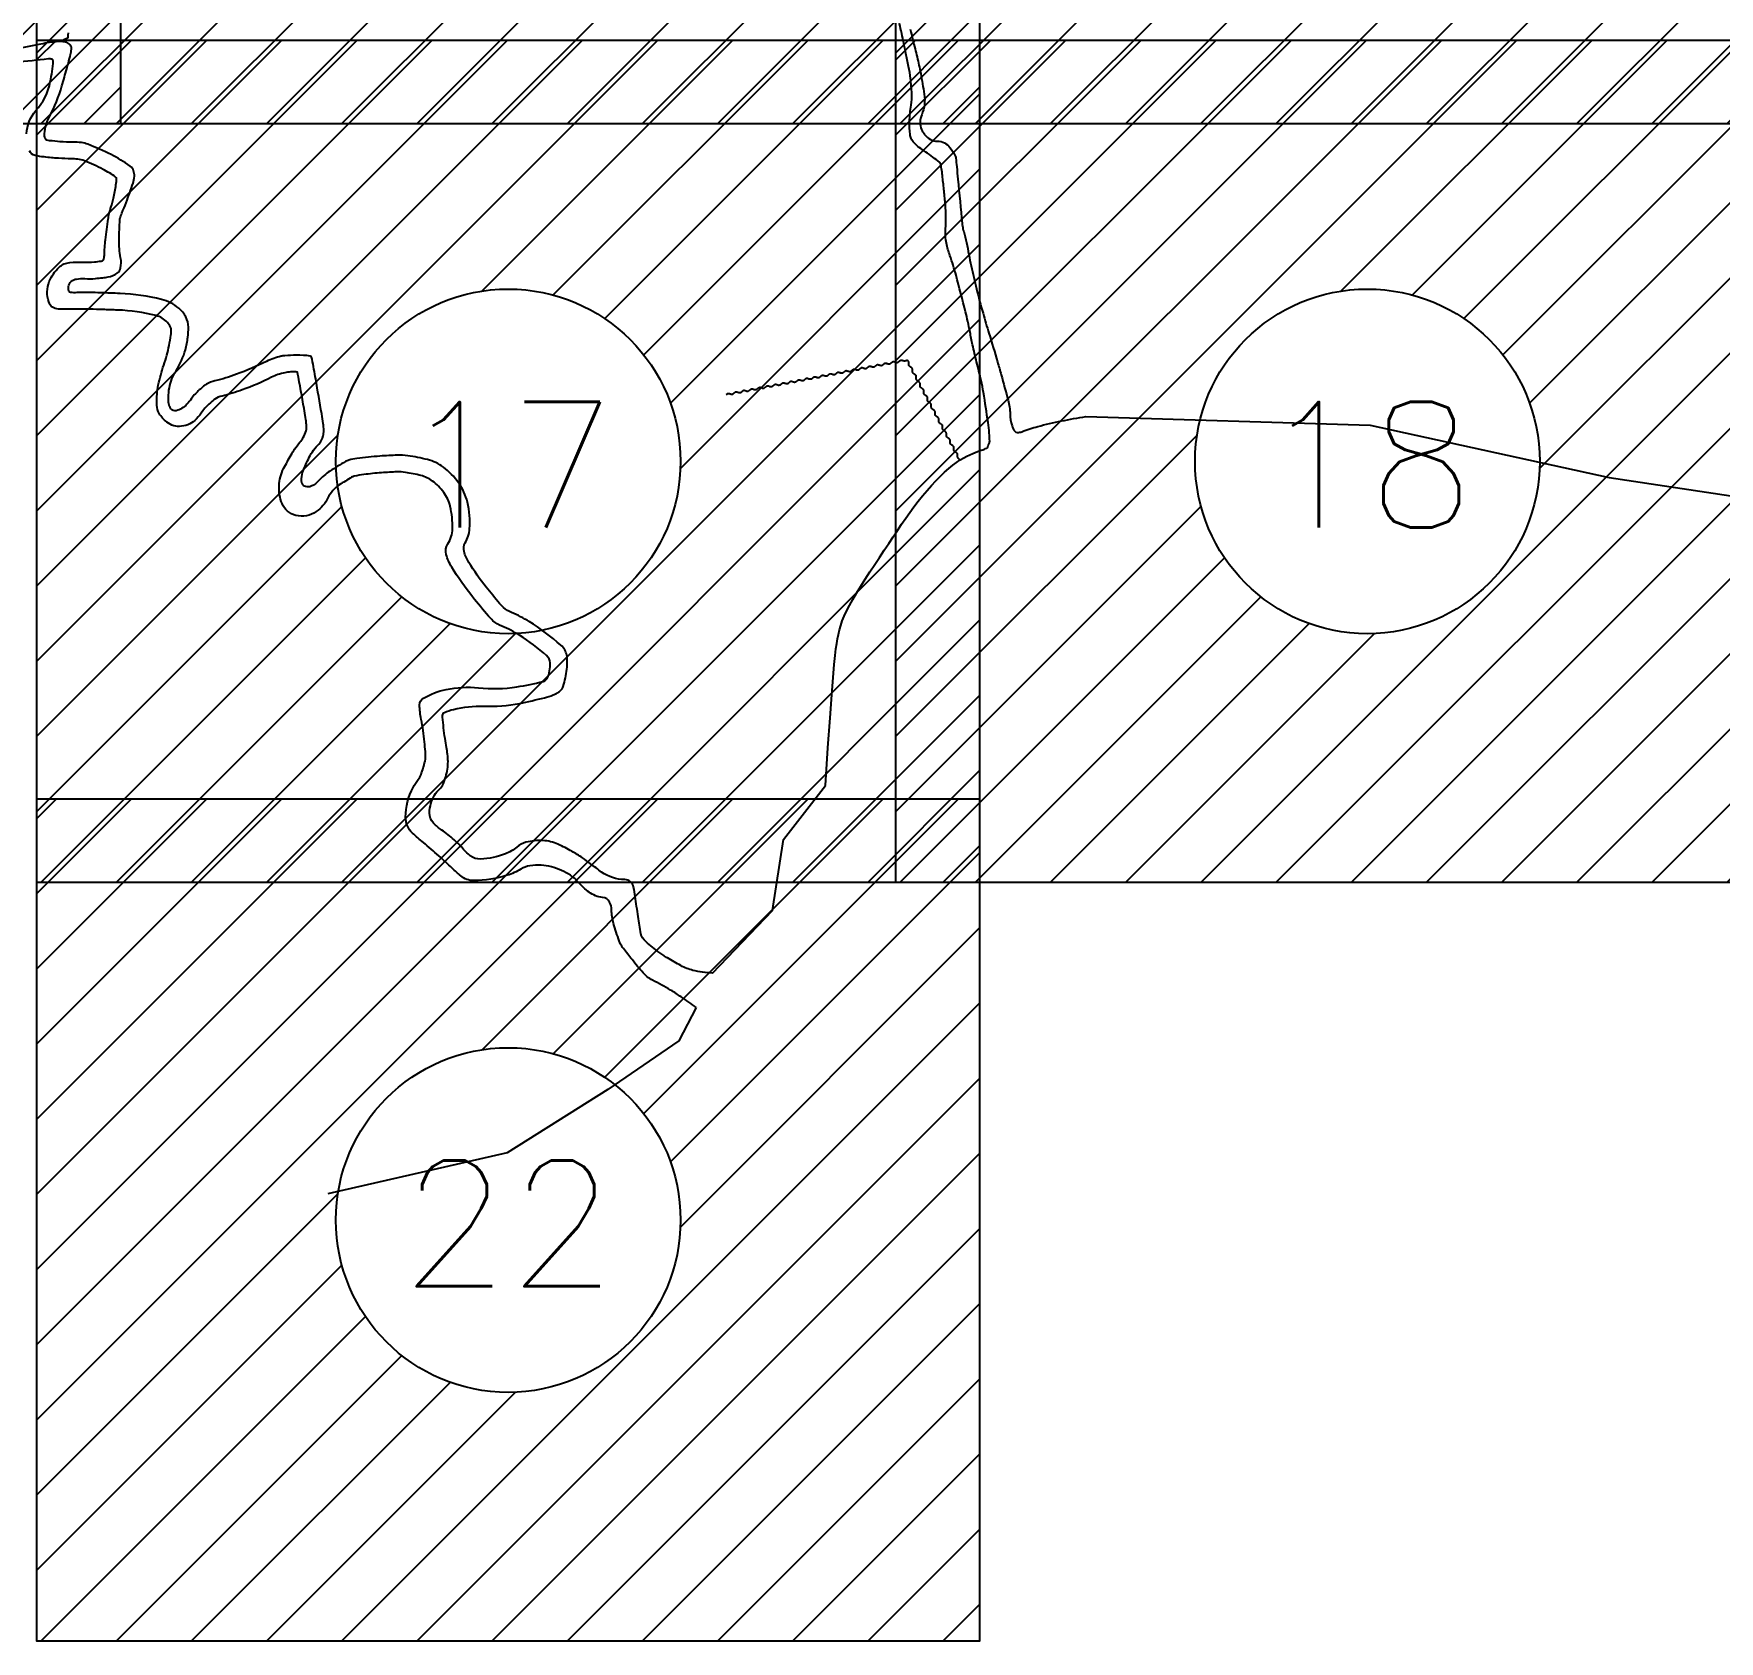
# Model space of a CAD drawing. Header units: metres. Extents: x 511708 to 512549, y 196282 to 196876.
# Drawn here: x 512415.74 to 512455.61, y 196441.9 to 196479.93 of the extents above; entities that cross this region are included whole.
import ezdxf
from ezdxf.enums import TextEntityAlignment as Align

# ---------------------------------------------------------------- set-up
doc = ezdxf.new("R2010")
doc.units = ezdxf.units.M
doc.header["$MEASUREMENT"] = 0
doc.layers.get('0').update_dxf_attribs({"linetype": 'CONTINUOUS'})
doc.layers.add('GRID', color=7, linetype='CONTINUOUS')
doc.styles.get("Standard").update_dxf_attribs({"font": 'Simplex.shx'})

msp = doc.modelspace()

# ---------------------------------------------------------------- hatches: boundary and pattern name
at = {"ltscale": 30}
h = msp.add_hatch(dxfattribs=at)
h.set_pattern_fill('LINE', color=2, scale=0.396, angle=45, style=0)
h.set_pattern_definition([(45, (510635.8625, 194362.4543), (-0.88904536, 0.88904536), [])])
edge = h.paths.add_edge_path(flags=16)
edge.add_arc((512406.643, 196487.76), 4.076, 0, 360)
h.paths.add_polyline_path([(512395.492, 196497.723), (512417.794, 196497.723), (512417.794, 196477.797), (512395.492, 196477.797)])
h = msp.add_hatch(dxfattribs=at)
h.set_pattern_fill('LINE', color=2, scale=0.396, angle=45, style=0)
h.set_pattern_definition([(45, (510656.1841, 194362.4543), (-0.88904536, 0.88904536), [])])
edge = h.paths.add_edge_path(flags=16)
edge.add_arc((512426.964, 196487.76), 4.076, 0, 360)
h.paths.add_polyline_path([(512415.814, 196497.723), (512438.115, 196497.723), (512438.115, 196477.797), (512415.814, 196477.797)])
h = msp.add_hatch(dxfattribs=at)
h.set_pattern_fill('LINE', color=2, scale=0.396, angle=45, style=0)
h.set_pattern_definition([(45, (510676.5057, 194362.4543), (-0.88904536, 0.88904536), [])])
edge = h.paths.add_edge_path(flags=16)
edge.add_arc((512447.286, 196487.76), 4.076, 0, 360)
h.paths.add_polyline_path([(512436.135, 196497.723), (512458.437, 196497.723), (512458.437, 196477.797), (512436.135, 196477.797)])
h = msp.add_hatch(dxfattribs=at)
h.set_pattern_fill('LINE', color=2, scale=0.396, angle=45, style=0)
h.set_pattern_definition([(45, (510656.1841, 194344.508), (-0.88904536, 0.88904536), [])])
edge = h.paths.add_edge_path(flags=16)
edge.add_arc((512426.964, 196469.814), 4.076, 0, 360)
h.paths.add_polyline_path([(512415.814, 196479.777), (512438.115, 196479.777), (512438.115, 196459.851), (512415.814, 196459.851)])
h = msp.add_hatch(dxfattribs=at)
h.set_pattern_fill('LINE', color=2, scale=0.396, angle=45, style=0)
h.set_pattern_definition([(45, (510676.5057, 194344.508), (-0.88904536, 0.88904536), [])])
edge = h.paths.add_edge_path(flags=16)
edge.add_arc((512447.286, 196469.814), 4.076, 0, 360)
h.paths.add_polyline_path([(512436.135, 196479.777), (512458.437, 196479.777), (512458.437, 196459.851), (512436.135, 196459.851)])
h = msp.add_hatch(dxfattribs=at)
h.set_pattern_fill('LINE', color=2, scale=0.396, angle=45, style=0)
h.set_pattern_definition([(45, (510656.1841, 194326.5618), (-0.88904536, 0.88904536), [])])
edge = h.paths.add_edge_path(flags=16)
edge.add_arc((512426.964, 196451.868), 4.076, 0, 360)
h.paths.add_polyline_path([(512415.814, 196461.831), (512438.115, 196461.831), (512438.115, 196441.905), (512415.814, 196441.905)])

# ---------------------------------------------------------------- linework, layer by layer
at = {"color": 5, "linetype": 'Continuous', "lineweight": -3}
for points in [[(512395.492, 196497.723), (512417.794, 196497.723), (512417.794, 196477.797), (512395.492, 196477.797)], [(512415.814, 196497.723), (512438.115, 196497.723), (512438.115, 196477.797), (512415.814, 196477.797)], [(512436.135, 196497.723), (512458.437, 196497.723), (512458.437, 196477.797), (512436.135, 196477.797)], [(512415.814, 196479.777), (512438.115, 196479.777), (512438.115, 196459.851), (512415.814, 196459.851)], [(512436.135, 196479.777), (512458.437, 196479.777), (512458.437, 196459.851), (512436.135, 196459.851)], [(512415.814, 196461.831), (512438.115, 196461.831), (512438.115, 196441.905), (512415.814, 196441.905)]]:
    msp.add_lwpolyline(points, close=True, dxfattribs=at)
at = {"color": 42, "ltscale": 30}
for points in [[(512438.29, 196470.13, 0.031302), (512438.345, 196470.248, 0.094914), (512438.352, 196470.29, 0.01848), (512438.343, 196470.482, 0.014158), (512438.314, 196470.731, 0.005264), (512438.205, 196471.442, 0.013105), (512438.15, 196471.726, 0.009946), (512438.044, 196472.167, -0.010894), (512437.948, 196472.57, -0.005353), (512437.888, 196472.868, 0.006212), (512437.835, 196473.125, 0.008574), (512437.782, 196473.347, 0.002179), (512437.556, 196474.217, 0.021978), (512437.411, 196474.684, -0.035799), (512437.329, 196474.973, -0.069853), (512437.308, 196475.31, 0.041233), (512437.304, 196475.88, 0.002765), (512437.273, 196476.205, 0.002731), (512437.239, 196476.533, 0.013592), (512437.195, 196476.846, 0.131185), (512437.181, 196476.876, 0.05587), (512437.163, 196476.894, 0.007323), (512437.01, 196477.009, 0.009024), (512436.839, 196477.129, -0.010051), (512436.686, 196477.238, -0.049315), (512436.558, 196477.353, -0.074633), (512436.495, 196477.447, -0.086563), (512436.468, 196477.545, -0.028658), (512436.457, 196477.847, -0.038516), (512436.495, 196478.24, 0.056529), (512436.511, 196478.509, 0.016226), (512436.48, 196478.872, 0.020446), (512436.435, 196479.157, 0.001309), (512436.372, 196479.463, 0.00163), (512436.32, 196479.709, 0.002037), (512436.271, 196479.937, 0.001014), (512436.168, 196480.395, 0.020815)], [(512436.475, 196480.035, 0.004275), (512436.587, 196479.569, -0.005216), (512436.679, 196479.187, -0.011272), (512436.72, 196478.989, -0.004606), (512436.804, 196478.501, -0.1432), (512436.744, 196478.014, 0.203308), (512436.742, 196477.66, 0.041059), (512436.767, 196477.611, 0.025146), (512436.82, 196477.536, 0.228537), (512437.117, 196477.388, -0.230045), (512437.412, 196477.24, -0.037156), (512437.53, 196477.06, -0.101873), (512437.553, 196476.985, -0.00243), (512437.573, 196476.782, 0.001673), (512437.6, 196476.486, 0.000518), (512437.702, 196475.44, 0.009036), (512437.709, 196475.381, 0.037973), (512437.737, 196475.25, -0.018934), (512437.803, 196474.991, -0.006244), (512437.86, 196474.706, 0.006635), (512437.914, 196474.438, 0.008269), (512438.04, 196473.897, 0.00764), (512438.195, 196473.317, 0.005709), (512438.334, 196472.844, -0.003957), (512438.538, 196472.164, -0.003337), (512438.623, 196471.864, -0.001663), (512438.787, 196471.261, -0.059026), (512438.835, 196470.936, 0.067541), (512438.881, 196470.653, 0.094931), (512438.948, 196470.526, 0.219885), (512439.006, 196470.497, 0.099456), (512439.112, 196470.515, -0.026861), (512439.489, 196470.638, -0.014253), (512440.048, 196470.769, -0.013925), (512440.628, 196470.871)], [(512431.792, 196457.709, -0.046356), (512431.333, 196457.774, -0.069652), (512431.045, 196457.887, -0.004889), (512430.729, 196458.068, -0.017322), (512430.642, 196458.123, -0.011985), (512430.455, 196458.259, -0.013837), (512430.299, 196458.384, -0.041661), (512430.141, 196458.542, -0.127738), (512430.109, 196458.609, -0.007837), (512430.103, 196458.642, -0.000657), (512430.038, 196459.046, -0.005375), (512429.967, 196459.525, 0.011691), (512429.931, 196459.745, 0.358366), (512429.722, 196459.92, -0.153591), (512429.173, 196460.1, -0.012058), (512428.911, 196460.297, 0.01685), (512428.721, 196460.436, 0.024532), (512428.471, 196460.591, 0.019557), (512428.141, 196460.756, 0.090883), (512427.785, 196460.844, 0.08219), (512427.383, 196460.803, 0.109285), (512427.167, 196460.69, -0.084762), (512426.897, 196460.531, -0.076611), (512426.31, 196460.406, -0.185701), (512426.067, 196460.484, -0.042962), (512425.91, 196460.634, 0.028732), (512425.683, 196460.865, 0.035061), (512425.392, 196461.092, -0.050909), (512425.197, 196461.255, -0.205051), (512425.102, 196461.501, -0.121136), (512425.22, 196461.918, -0.081052), (512425.337, 196462.062, 0.105605), (512425.422, 196462.178, 0.06798), (512425.526, 196462.535, 0.071439), (512425.528, 196462.888, 0.01047), (512425.504, 196463.046, -0.007866), (512425.469, 196463.255, -0.016664), (512425.412, 196463.762, -0.106752), (512425.422, 196463.842, -0.208163), (512425.454, 196463.875, -0.040043), (512425.671, 196463.948, -0.070894), (512426.385, 196464.022, 0.059566), (512427.235, 196464.09, 0.01224), (512427.82, 196464.223, 0.033452), (512428.029, 196464.291, 0.034178), (512428.127, 196464.339, 0.04543), (512428.195, 196464.386, 0.145171), (512428.265, 196464.492, 0.043969), (512428.349, 196464.895, 0.029552), (512428.361, 196465.107, 0.052281), (512428.349, 196465.226, 0.158822), (512428.212, 196465.463, 0.045246), (512427.46, 196466.025, 0.038753), (512427.043, 196466.238, -0.082756), (512426.856, 196466.356, -0.034326), (512426.761, 196466.453, -0.009213), (512426.441, 196466.841, -0.028765), (512426.033, 196467.422, -0.072559), (512425.92, 196467.681, -0.200991), (512425.947, 196467.885, 0.114678), (512426.05, 196468.221, 0.076663), (512425.999, 196468.847, 0.095273), (512425.789, 196469.309, 0.0797), (512425.431, 196469.676, 0.098604), (512425.055, 196469.854, 0.023972), (512424.586, 196469.947, 0.047351), (512424.344, 196469.96, 0.004113), (512424.138, 196469.95, 0.004071), (512423.929, 196469.937, 0.013718), (512423.384, 196469.881, 0.038891), (512423.195, 196469.842, 0.060223), (512423.115, 196469.808, 0.011878), (512422.744, 196469.582, 0.069512), (512422.485, 196469.358, -0.107761), (512422.306, 196469.226, -0.174386), (512422.171, 196469.216, -0.230884), (512422.093, 196469.286, -0.117894), (512422.074, 196469.404, -0.072356), (512422.116, 196469.593, -0.013227), (512422.176, 196469.737, -0.01059), (512422.259, 196469.913, -0.083739), (512422.485, 196470.224, 0.151534), (512422.587, 196470.415, 0.048454), (512422.6, 196470.543, 0.037314), (512422.587, 196470.71, 0.004497), (512422.552, 196470.934, 0.001212), (512422.41, 196471.764, 0.003381), (512422.326, 196472.227, 0.031), (512422.313, 196472.277, 0.289965), (512422.279, 196472.305, 0.036764), (512421.958, 196472.324, 0.012436), (512421.677, 196472.313, 0.040206), (512421.591, 196472.3, 0.05838), (512421.248, 196472.178, -0.027306), (512420.536, 196471.874, -0.024104), (512420.027, 196471.716, 0.059569), (512419.825, 196471.638, 0.055306), (512419.754, 196471.589, 0.018444), (512419.564, 196471.413, 0.048107), (512419.471, 196471.299, -0.040695), (512419.363, 196471.164, -0.136147), (512419.111, 196471.011, -0.322827), (512418.984, 196471.058, -0.05371), (512418.955, 196471.112, -0.049691), (512418.936, 196471.176, -0.053456), (512418.925, 196471.324, -0.034036), (512418.948, 196471.555, -0.103807), (512419.106, 196471.955, 0.081505), (512419.327, 196472.454, 0.030785), (512419.386, 196472.751, 0.03953), (512419.399, 196472.987, 0.110149), (512419.338, 196473.23, 0.104398), (512419.173, 196473.436, 0.111833), (512418.761, 196473.645, 0.051878), (512417.783, 196473.784, 0.00112), (512417.318, 196473.801, 0.002116), (512417.072, 196473.808, 0.018856), (512416.762, 196473.804, -0.038451), (512416.61, 196473.808, -0.294481), (512416.57, 196473.84, -0.127729), (512416.563, 196473.95, -0.159387), (512416.628, 196474.068, -0.156945), (512416.752, 196474.127, -0.046077), (512416.949, 196474.135, 0.035866), (512417.202, 196474.139, 0.007558), (512417.372, 196474.157, 0.010095), (512417.499, 196474.175, 0.116464), (512417.714, 196474.263, 0.187211), (512417.795, 196474.388, 0.100841), (512417.796, 196474.627, -0.055047), (512417.759, 196475.062, -0.005454), (512417.776, 196475.528, -0.067818), (512417.783, 196475.565, -0.019083), (512417.826, 196475.682, 0.008907), (512417.925, 196475.932, 0.003344), (512418.011, 196476.167, 0.003504), (512418.091, 196476.393, 0.072879), (512418.121, 196476.556, 0.08992), (512418.103, 196476.689, 0.159984), (512418.023, 196476.797, 0.039768), (512417.57, 196477.068, 0.018168), (512417.021, 196477.314, 0.070938), (512416.87, 196477.352, 0.02363), (512416.664, 196477.363, -0.0161), (512416.361, 196477.375, -0.010555), (512416.117, 196477.398, -0.039325), (512416.053, 196477.411, -0.237112), (512416.01, 196477.45, -0.112427), (512415.994, 196477.565, -0.102876), (512416.11, 196477.96, 0.052956), (512416.407, 196478.696, 0.000728), (512416.522, 196479.1, 0.002101), (512416.561, 196479.241, 0.012106), (512416.611, 196479.439, 0.020044), (512416.633, 196479.56, 0.192219), (512416.608, 196479.66, 0.171489), (512416.514, 196479.726, 0.055829), (512416.415, 196479.742, 0.037567), (512416.265, 196479.738, 0.027062), (512415.859, 196479.673, -0.017419), (512415.229, 196479.561, -0.01365)], [(512415.573, 196477.561, -0.171253), (512415.793, 196478.109, 0.130534), (512416.133, 196478.793, 0.030311), (512416.202, 196479.283, 0.354469), (512416.175, 196479.323, 0.095525), (512416.087, 196479.331, 0.010826), (512415.315, 196479.243, 0.026501)], [(512431.411, 196456.892, 0.010656), (512431.057, 196457.145, 0.015612), (512430.806, 196457.306, 0.018173), (512430.38, 196457.54, -0.057142), (512430.25, 196457.625, -0.038302), (512430.159, 196457.713, -0.011705), (512429.894, 196458.028, -0.009466), (512429.688, 196458.294, -0.026412), (512429.622, 196458.394, -0.05101), (512429.587, 196458.47, -0.009902), (512429.456, 196458.88, -0.071146), (512429.408, 196459.201, 0.120294), (512429.361, 196459.388, 0.252564), (512429.196, 196459.499, -0.139539), (512428.875, 196459.625, -0.048627), (512428.626, 196459.856, 0.065369), (512428.435, 196460.022, 0.04109), (512428.226, 196460.137, 0.038169), (512427.985, 196460.223, 0.05535), (512427.742, 196460.262, 0.051139), (512427.476, 196460.247, 0.098667), (512427.265, 196460.169, -0.062155), (512426.942, 196460.022, -0.073208), (512426.15, 196459.897, -0.183173), (512425.84, 196460.01, -0.009441), (512425.639, 196460.191, 0.005881), (512425.319, 196460.484, 0.007051), (512424.958, 196460.796, -0.009843), (512424.701, 196461.022, -0.213788), (512424.536, 196461.401, -0.119037), (512424.713, 196462.099, -0.045091), (512424.836, 196462.289, 0.075711), (512424.902, 196462.407, 0.037903), (512424.996, 196462.723, 0.069421), (512425.009, 196462.904, 0.005239), (512425.005, 196462.95, 0.001066), (512424.985, 196463.176, 0.027933), (512424.906, 196463.71, -0.044007), (512424.867, 196464.051, -0.273798), (512424.956, 196464.211, -0.081266), (512425.495, 196464.418, -0.077407), (512426.26, 196464.457, 0.065178), (512427.168, 196464.48, 0.023131), (512427.789, 196464.607, 0.1656), (512427.865, 196464.656, 0.093327), (512427.921, 196464.763, 0.057913), (512427.955, 196464.953, 0.015638), (512427.957, 196465.01, 0.021721), (512427.955, 196465.051, 0.19027), (512427.872, 196465.218, 0.042718), (512427.231, 196465.701, 0.043218), (512426.814, 196465.915, -0.082277), (512426.603, 196466.045, -0.036739), (512426.501, 196466.149, -0.008994), (512426.122, 196466.608, -0.028984), (512425.628, 196467.31, -0.075545), (512425.498, 196467.614, -0.205598), (512425.536, 196467.86, 0.132599), (512425.645, 196468.221, 0.066354), (512425.591, 196468.75, 0.098346), (512425.44, 196469.078, 0.076637), (512425.172, 196469.349, 0.096737), (512424.899, 196469.479, 0.025822), (512424.532, 196469.553, 0.047063), (512424.326, 196469.565, 0.004401), (512424.153, 196469.556, 0.00405), (512423.966, 196469.544, 0.01374), (512423.549, 196469.502, 0.025068), (512423.323, 196469.461, 0.074094), (512423.26, 196469.436, 0.014539), (512422.968, 196469.256, 0.135328), (512422.699, 196468.949, -0.12943), (512422.422, 196468.625, -0.212202), (512421.944, 196468.534, -0.242376), (512421.616, 196468.814, -0.108348), (512421.543, 196469.236, -0.110086), (512421.652, 196469.643, -0.008296), (512421.83, 196469.97, -0.019843), (512421.912, 196470.102, -0.025713), (512422.034, 196470.264, 0.037988), (512422.114, 196470.376, 0.071808), (512422.183, 196470.539, 0.09181), (512422.193, 196470.677, 0.014797), (512422.17, 196470.851, 0.003021), (512422.022, 196471.695, 0.001572), (512421.98, 196471.921, 0.116629), (512421.979, 196471.924, 0.199703), (512421.977, 196471.925, 0.013897), (512421.944, 196471.928, 0.035302), (512421.813, 196471.929, 0.034594), (512421.679, 196471.911, 0.065484), (512421.364, 196471.802, -0.028956), (512420.672, 196471.504, -0.025164), (512420.195, 196471.358, 0.068371), (512420.023, 196471.288, 0.047755), (512419.99, 196471.264, 0.010394), (512419.848, 196471.137, 0.05911), (512419.737, 196471.005, -0.043244), (512419.59, 196470.819, -0.178094), (512419.238, 196470.643, -0.194257), (512418.889, 196470.74, -0.095962), (512418.709, 196470.944, -0.126868), (512418.652, 196471.143, -0.025619), (512418.658, 196471.408, -0.032322), (512418.687, 196471.616, -0.031121), (512418.817, 196472.09, 0.031528), (512418.944, 196472.558, 0.017465), (512418.985, 196472.798, 0.035074), (512418.992, 196472.919, 0.114655), (512418.975, 196472.99, 0.063926), (512418.902, 196473.098, 0.152723), (512418.633, 196473.263, 0.051764), (512417.728, 196473.392, 0.001233), (512417.378, 196473.404, 0.001379), (512417.065, 196473.414, 0.014949), (512416.669, 196473.413, -0.017245), (512416.326, 196473.414, -0.312551), (512416.097, 196473.585, -0.175202), (512416.109, 196474.065, -0.112123), (512416.339, 196474.405, -0.169192), (512416.592, 196474.517, -0.030256), (512416.905, 196474.524, 0.035314), (512417.174, 196474.532, 0.004241), (512417.334, 196474.55, 0.039251), (512417.351, 196474.554, 0.087024), (512417.378, 196474.567, 0.136255), (512417.39, 196474.582, 0.09762), (512417.412, 196474.684, -0.027193), (512417.439, 196475.057, -0.001169), (512417.501, 196475.545, -0.010132), (512417.51, 196475.601, -0.036521), (512417.549, 196475.76, 0.023596), (512417.616, 196476.004, 0.011181), (512417.68, 196476.317, 0.023218), (512417.7, 196476.47, 0.011109), (512417.7, 196476.478, 0.006863), (512417.701, 196476.492, 0.246261), (512417.677, 196476.539, 0.035232), (512417.379, 196476.72, 0.0227), (512416.938, 196476.923, 0.070327), (512416.785, 196476.961, 0.022312), (512416.629, 196476.971, -0.01164), (512416.329, 196476.983, -0.013089), (512415.987, 196477.013, -0.020636), (512415.771, 196477.047, -0.256924), (512415.639, 196477.158, -0.102833)]]:
    msp.add_lwpolyline(points, format="xyb", dxfattribs=at)
at = {"color": 42, "lineweight": -3, "ltscale": 30}
for points in [[(512416.45, 196479.739), (512416.454, 196479.793), (512416.504, 196479.817), (512416.553, 196479.84), (512416.557, 196479.894), (512416.561, 196479.949)], [(512437.639, 196469.861), (512437.623, 196469.872), (512437.612, 196469.882), (512437.604, 196469.893), (512437.599, 196469.903), (512437.595, 196469.913), (512437.594, 196469.922), (512437.594, 196469.932), (512437.594, 196469.94), (512437.594, 196469.949), (512437.594, 196469.957), (512437.594, 196469.964), (512437.594, 196469.971), (512437.593, 196469.978), (512437.592, 196469.984), (512437.59, 196469.99), (512437.588, 196469.995), (512437.585, 196470), (512437.581, 196470.005), (512437.577, 196470.01), (512437.572, 196470.014), (512437.567, 196470.018), (512437.561, 196470.021), (512437.555, 196470.025), (512437.55, 196470.029), (512437.544, 196470.032), (512437.538, 196470.036), (512437.533, 196470.04), (512437.527, 196470.044), (512437.523, 196470.048), (512437.518, 196470.052), (512437.514, 196470.057), (512437.511, 196470.062), (512437.509, 196470.068), (512437.507, 196470.073), (512437.506, 196470.08), (512437.505, 196470.086), (512437.505, 196470.092), (512437.505, 196470.099), (512437.505, 196470.106), (512437.505, 196470.113), (512437.506, 196470.12), (512437.506, 196470.126), (512437.506, 196470.133), (512437.505, 196470.14), (512437.505, 196470.146), (512437.503, 196470.152), (512437.502, 196470.158), (512437.499, 196470.163), (512437.496, 196470.168), (512437.492, 196470.173), (512437.488, 196470.177), (512437.483, 196470.182), (512437.478, 196470.186), (512437.472, 196470.189), (512437.467, 196470.193), (512437.461, 196470.197), (512437.455, 196470.2), (512437.449, 196470.204), (512437.444, 196470.208), (512437.439, 196470.212), (512437.434, 196470.216), (512437.429, 196470.22), (512437.426, 196470.225), (512437.422, 196470.23), (512437.42, 196470.236), (512437.418, 196470.241), (512437.417, 196470.247), (512437.416, 196470.254), (512437.416, 196470.26), (512437.416, 196470.267), (512437.416, 196470.274), (512437.416, 196470.281), (512437.417, 196470.287), (512437.417, 196470.294), (512437.417, 196470.301), (512437.416, 196470.307), (512437.416, 196470.314), (512437.415, 196470.32), (512437.413, 196470.326), (512437.41, 196470.331), (512437.407, 196470.336), (512437.403, 196470.341), (512437.399, 196470.345), (512437.394, 196470.349), (512437.389, 196470.353), (512437.383, 196470.357), (512437.378, 196470.361), (512437.372, 196470.365), (512437.366, 196470.368), (512437.36, 196470.372), (512437.355, 196470.376), (512437.35, 196470.38), (512437.345, 196470.384), (512437.341, 196470.388), (512437.337, 196470.393), (512437.334, 196470.398), (512437.331, 196470.403), (512437.329, 196470.409), (512437.328, 196470.415), (512437.328, 196470.422), (512437.327, 196470.428), (512437.327, 196470.435), (512437.327, 196470.442), (512437.328, 196470.448), (512437.328, 196470.455), (512437.328, 196470.462), (512437.328, 196470.469), (512437.328, 196470.475), (512437.327, 196470.482), (512437.326, 196470.488), (512437.324, 196470.494), (512437.321, 196470.499), (512437.318, 196470.504), (512437.315, 196470.509), (512437.31, 196470.513), (512437.305, 196470.517), (512437.3, 196470.521), (512437.295, 196470.525), (512437.289, 196470.529), (512437.283, 196470.532), (512437.277, 196470.536), (512437.272, 196470.54), (512437.266, 196470.544), (512437.261, 196470.548), (512437.256, 196470.552), (512437.252, 196470.556), (512437.248, 196470.561), (512437.245, 196470.566), (512437.242, 196470.571), (512437.241, 196470.577), (512437.239, 196470.583), (512437.239, 196470.589), (512437.238, 196470.596), (512437.238, 196470.603), (512437.238, 196470.609), (512437.239, 196470.616), (512437.239, 196470.623), (512437.239, 196470.63), (512437.239, 196470.637), (512437.239, 196470.643), (512437.238, 196470.65), (512437.237, 196470.656), (512437.235, 196470.661), (512437.233, 196470.667), (512437.229, 196470.672), (512437.226, 196470.677), (512437.221, 196470.681), (512437.216, 196470.685), (512437.211, 196470.689), (512437.206, 196470.693), (512437.2, 196470.697), (512437.194, 196470.7), (512437.188, 196470.704), (512437.183, 196470.708), (512437.177, 196470.711), (512437.172, 196470.715), (512437.167, 196470.72), (512437.163, 196470.724), (512437.159, 196470.729), (512437.156, 196470.734), (512437.153, 196470.739), (512437.152, 196470.745), (512437.151, 196470.751), (512437.15, 196470.757), (512437.15, 196470.764), (512437.149, 196470.771), (512437.15, 196470.777), (512437.15, 196470.784), (512437.15, 196470.791), (512437.15, 196470.798), (512437.15, 196470.805), (512437.15, 196470.811), (512437.149, 196470.817), (512437.148, 196470.823), (512437.146, 196470.829), (512437.144, 196470.835), (512437.141, 196470.84), (512437.137, 196470.844), (512437.132, 196470.849), (512437.128, 196470.853), (512437.122, 196470.857), (512437.117, 196470.861), (512437.111, 196470.864), (512437.105, 196470.868), (512437.1, 196470.872), (512437.094, 196470.875), (512437.088, 196470.879), (512437.083, 196470.883), (512437.078, 196470.887), (512437.074, 196470.892), (512437.07, 196470.896), (512437.067, 196470.902), (512437.065, 196470.907), (512437.063, 196470.913), (512437.062, 196470.919), (512437.061, 196470.925), (512437.061, 196470.932), (512437.061, 196470.938), (512437.061, 196470.945), (512437.061, 196470.952), (512437.061, 196470.959), (512437.061, 196470.966), (512437.061, 196470.972), (512437.061, 196470.979), (512437.06, 196470.985), (512437.059, 196470.991), (512437.057, 196470.997), (512437.055, 196471.003), (512437.052, 196471.008), (512437.048, 196471.012), (512437.044, 196471.017), (512437.039, 196471.021), (512437.034, 196471.025), (512437.028, 196471.029), (512437.022, 196471.032), (512437.017, 196471.036), (512437.011, 196471.04), (512437.005, 196471.043), (512437, 196471.047), (512436.994, 196471.051), (512436.989, 196471.055), (512436.985, 196471.06), (512436.981, 196471.064), (512436.978, 196471.069), (512436.976, 196471.075), (512436.974, 196471.081), (512436.973, 196471.087), (512436.972, 196471.093), (512436.972, 196471.1), (512436.972, 196471.106), (512436.972, 196471.113), (512436.972, 196471.12), (512436.972, 196471.127), (512436.972, 196471.134), (512436.972, 196471.14), (512436.972, 196471.147), (512436.971, 196471.153), (512436.97, 196471.159), (512436.968, 196471.165), (512436.966, 196471.17), (512436.963, 196471.175), (512436.959, 196471.18), (512436.955, 196471.185), (512436.95, 196471.189), (512436.945, 196471.193), (512436.939, 196471.196), (512436.933, 196471.2), (512436.928, 196471.204), (512436.922, 196471.207), (512436.916, 196471.211), (512436.911, 196471.215), (512436.905, 196471.219), (512436.901, 196471.223), (512436.896, 196471.228), (512436.892, 196471.232), (512436.889, 196471.237), (512436.887, 196471.243), (512436.885, 196471.248), (512436.884, 196471.255), (512436.883, 196471.261), (512436.883, 196471.267), (512436.883, 196471.274), (512436.883, 196471.281), (512436.883, 196471.288), (512436.883, 196471.295), (512436.884, 196471.301), (512436.884, 196471.308), (512436.883, 196471.315), (512436.883, 196471.321), (512436.881, 196471.327), (512436.88, 196471.333), (512436.877, 196471.338), (512436.874, 196471.343), (512436.87, 196471.348), (512436.866, 196471.352), (512436.861, 196471.357), (512436.856, 196471.361), (512436.85, 196471.364), (512436.845, 196471.368), (512436.839, 196471.372), (512436.833, 196471.375), (512436.827, 196471.379), (512436.822, 196471.383), (512436.817, 196471.387), (512436.812, 196471.391), (512436.807, 196471.395), (512436.804, 196471.4), (512436.8, 196471.405), (512436.798, 196471.411), (512436.796, 196471.416), (512436.795, 196471.422), (512436.794, 196471.429), (512436.794, 196471.435), (512436.794, 196471.442), (512436.794, 196471.449), (512436.794, 196471.456), (512436.795, 196471.462), (512436.795, 196471.469), (512436.795, 196471.476), (512436.794, 196471.483), (512436.794, 196471.489), (512436.793, 196471.495), (512436.791, 196471.501), (512436.788, 196471.506), (512436.785, 196471.511), (512436.781, 196471.516), (512436.777, 196471.52), (512436.772, 196471.524), (512436.767, 196471.528), (512436.761, 196471.532), (512436.756, 196471.536), (512436.75, 196471.54), (512436.744, 196471.543), (512436.738, 196471.547), (512436.733, 196471.551), (512436.728, 196471.555), (512436.723, 196471.559), (512436.719, 196471.563), (512436.715, 196471.568), (512436.712, 196471.573), (512436.709, 196471.578), (512436.707, 196471.584), (512436.706, 196471.59), (512436.706, 196471.597), (512436.705, 196471.603), (512436.705, 196471.61), (512436.705, 196471.617), (512436.706, 196471.623), (512436.706, 196471.63), (512436.706, 196471.637), (512436.706, 196471.644), (512436.706, 196471.65), (512436.705, 196471.657), (512436.704, 196471.663), (512436.702, 196471.669), (512436.699, 196471.674), (512436.696, 196471.679), (512436.693, 196471.684), (512436.688, 196471.688), (512436.683, 196471.692), (512436.678, 196471.696), (512436.673, 196471.7), (512436.667, 196471.704), (512436.661, 196471.707), (512436.655, 196471.711), (512436.65, 196471.715), (512436.644, 196471.719), (512436.639, 196471.723), (512436.634, 196471.727), (512436.63, 196471.731), (512436.626, 196471.736), (512436.623, 196471.741), (512436.62, 196471.746), (512436.619, 196471.752), (512436.617, 196471.758), (512436.617, 196471.764), (512436.616, 196471.771), (512436.616, 196471.778), (512436.616, 196471.785), (512436.617, 196471.791), (512436.617, 196471.798), (512436.617, 196471.805), (512436.617, 196471.812), (512436.617, 196471.818), (512436.616, 196471.825), (512436.615, 196471.831), (512436.613, 196471.836), (512436.611, 196471.842), (512436.607, 196471.847), (512436.604, 196471.852), (512436.599, 196471.856), (512436.594, 196471.86), (512436.589, 196471.864), (512436.584, 196471.868), (512436.578, 196471.872), (512436.572, 196471.875), (512436.566, 196471.879), (512436.561, 196471.883), (512436.555, 196471.886), (512436.55, 196471.89), (512436.545, 196471.895), (512436.541, 196471.899), (512436.537, 196471.904), (512436.534, 196471.909), (512436.531, 196471.914), (512436.53, 196471.92), (512436.529, 196471.926), (512436.528, 196471.932), (512436.527, 196471.939), (512436.527, 196471.946), (512436.528, 196471.952), (512436.528, 196471.959), (512436.528, 196471.966), (512436.528, 196471.973), (512436.528, 196471.98), (512436.528, 196471.986), (512436.527, 196471.992), (512436.526, 196471.999), (512436.524, 196472.004), (512436.522, 196472.01), (512436.519, 196472.015), (512436.515, 196472.019), (512436.51, 196472.024), (512436.506, 196472.028), (512436.5, 196472.032), (512436.495, 196472.036), (512436.489, 196472.04), (512436.483, 196472.043), (512436.478, 196472.047), (512436.472, 196472.051), (512436.466, 196472.054), (512436.461, 196472.058), (512436.456, 196472.062), (512436.452, 196472.067), (512436.448, 196472.072), (512436.445, 196472.077), (512436.443, 196472.082), (512436.441, 196472.088), (512436.44, 196472.094), (512436.439, 196472.1), (512436.439, 196472.107), (512436.439, 196472.113), (512436.439, 196472.12), (512436.439, 196472.127), (512436.439, 196472.134), (512436.439, 196472.141), (512436.439, 196472.147), (512436.439, 196472.154), (512436.438, 196472.16), (512436.437, 196472.166), (512436.435, 196472.172), (512436.433, 196472.178), (512436.43, 196472.183), (512436.426, 196472.187), (512436.422, 196472.191), (512436.417, 196472.195), (512436.412, 196472.197), (512436.406, 196472.199), (512436.401, 196472.2), (512436.395, 196472.2), (512436.39, 196472.199), (512436.385, 196472.198), (512436.379, 196472.195), (512436.374, 196472.193), (512436.368, 196472.19), (512436.363, 196472.188), (512436.357, 196472.186), (512436.351, 196472.184), (512436.346, 196472.183), (512436.34, 196472.183), (512436.333, 196472.184), (512436.327, 196472.185), (512436.321, 196472.187), (512436.314, 196472.189), (512436.308, 196472.191), (512436.302, 196472.193), (512436.295, 196472.195), (512436.289, 196472.197), (512436.282, 196472.199), (512436.276, 196472.201), (512436.27, 196472.202), (512436.264, 196472.203), (512436.258, 196472.203), (512436.252, 196472.202), (512436.246, 196472.201), (512436.24, 196472.198), (512436.235, 196472.195), (512436.229, 196472.192), (512436.224, 196472.188), (512436.219, 196472.184), (512436.214, 196472.18), (512436.209, 196472.175), (512436.203, 196472.171), (512436.198, 196472.166), (512436.193, 196472.162), (512436.188, 196472.158), (512436.182, 196472.155), (512436.177, 196472.152), (512436.171, 196472.15), (512436.166, 196472.148), (512436.16, 196472.148), (512436.154, 196472.148), (512436.147, 196472.148), (512436.141, 196472.149), (512436.135, 196472.151), (512436.128, 196472.153), (512436.122, 196472.155), (512436.116, 196472.157), (512436.109, 196472.16), (512436.103, 196472.162), (512436.096, 196472.164), (512436.09, 196472.165), (512436.084, 196472.166), (512436.078, 196472.167), (512436.072, 196472.167), (512436.066, 196472.166), (512436.06, 196472.165), (512436.054, 196472.162), (512436.049, 196472.16), (512436.044, 196472.156), (512436.038, 196472.152), (512436.033, 196472.148), (512436.028, 196472.144), (512436.023, 196472.139), (512436.017, 196472.135), (512436.012, 196472.131), (512436.007, 196472.126), (512436.002, 196472.123), (512435.996, 196472.119), (512435.991, 196472.116), (512435.985, 196472.114), (512435.98, 196472.113), (512435.974, 196472.112), (512435.968, 196472.112), (512435.962, 196472.113), (512435.955, 196472.114), (512435.949, 196472.115), (512435.943, 196472.117), (512435.936, 196472.119), (512435.93, 196472.122), (512435.923, 196472.124), (512435.917, 196472.126), (512435.91, 196472.128), (512435.904, 196472.129), (512435.898, 196472.131), (512435.892, 196472.131), (512435.886, 196472.131), (512435.88, 196472.13), (512435.874, 196472.129), (512435.868, 196472.127), (512435.863, 196472.124), (512435.858, 196472.12), (512435.852, 196472.117), (512435.847, 196472.112), (512435.842, 196472.108), (512435.837, 196472.104), (512435.832, 196472.099), (512435.826, 196472.095), (512435.821, 196472.091), (512435.816, 196472.087), (512435.81, 196472.083), (512435.805, 196472.081), (512435.799, 196472.078), (512435.794, 196472.077), (512435.788, 196472.076), (512435.782, 196472.076), (512435.776, 196472.077), (512435.769, 196472.078), (512435.763, 196472.08), (512435.757, 196472.081), (512435.75, 196472.084), (512435.744, 196472.086), (512435.737, 196472.088), (512435.731, 196472.09), (512435.724, 196472.092), (512435.718, 196472.094), (512435.712, 196472.095), (512435.706, 196472.095), (512435.7, 196472.095), (512435.694, 196472.095), (512435.688, 196472.093), (512435.682, 196472.091), (512435.677, 196472.088), (512435.672, 196472.085), (512435.666, 196472.081), (512435.661, 196472.077), (512435.656, 196472.072), (512435.651, 196472.068), (512435.646, 196472.063), (512435.64, 196472.059), (512435.635, 196472.055), (512435.63, 196472.051), (512435.624, 196472.048), (512435.619, 196472.045), (512435.613, 196472.043), (512435.608, 196472.041), (512435.602, 196472.04), (512435.596, 196472.04), (512435.59, 196472.041), (512435.583, 196472.042), (512435.577, 196472.044), (512435.571, 196472.046), (512435.564, 196472.048), (512435.558, 196472.05), (512435.551, 196472.052), (512435.545, 196472.054), (512435.538, 196472.056), (512435.532, 196472.058), (512435.526, 196472.059), (512435.52, 196472.06), (512435.514, 196472.06), (512435.508, 196472.059), (512435.502, 196472.057), (512435.497, 196472.055), (512435.491, 196472.052), (512435.486, 196472.049), (512435.48, 196472.045), (512435.475, 196472.041), (512435.47, 196472.037), (512435.465, 196472.032), (512435.46, 196472.028), (512435.454, 196472.023), (512435.449, 196472.019), (512435.444, 196472.015), (512435.439, 196472.012), (512435.433, 196472.009), (512435.427, 196472.007), (512435.422, 196472.005), (512435.416, 196472.004), (512435.41, 196472.005), (512435.404, 196472.005), (512435.397, 196472.006), (512435.391, 196472.008), (512435.385, 196472.01), (512435.378, 196472.012), (512435.372, 196472.014), (512435.365, 196472.016), (512435.359, 196472.018), (512435.353, 196472.02), (512435.346, 196472.022), (512435.34, 196472.023), (512435.334, 196472.024), (512435.328, 196472.024), (512435.322, 196472.023), (512435.316, 196472.022), (512435.311, 196472.019), (512435.305, 196472.016), (512435.3, 196472.013), (512435.294, 196472.009), (512435.289, 196472.005), (512435.284, 196472.001), (512435.279, 196471.996), (512435.274, 196471.992), (512435.268, 196471.987), (512435.263, 196471.983), (512435.258, 196471.979), (512435.253, 196471.976), (512435.247, 196471.973), (512435.242, 196471.971), (512435.236, 196471.969), (512435.23, 196471.969), (512435.224, 196471.969), (512435.218, 196471.969), (512435.211, 196471.971), (512435.205, 196471.972), (512435.199, 196471.974), (512435.192, 196471.976), (512435.186, 196471.978), (512435.179, 196471.981), (512435.173, 196471.983), (512435.167, 196471.985), (512435.16, 196471.986), (512435.154, 196471.987), (512435.148, 196471.988), (512435.142, 196471.988), (512435.136, 196471.987), (512435.13, 196471.986), (512435.125, 196471.984), (512435.119, 196471.981), (512435.114, 196471.977), (512435.108, 196471.973), (512435.103, 196471.969), (512435.098, 196471.965), (512435.093, 196471.96), (512435.088, 196471.956), (512435.083, 196471.952), (512435.077, 196471.948), (512435.072, 196471.944), (512435.067, 196471.94), (512435.061, 196471.937), (512435.056, 196471.935), (512435.05, 196471.934), (512435.044, 196471.933), (512435.038, 196471.933), (512435.032, 196471.934), (512435.026, 196471.935), (512435.019, 196471.936), (512435.013, 196471.938), (512435.006, 196471.94), (512435, 196471.943), (512434.993, 196471.945), (512434.987, 196471.947), (512434.981, 196471.949), (512434.974, 196471.95), (512434.968, 196471.952), (512434.962, 196471.952), (512434.956, 196471.952), (512434.95, 196471.952), (512434.944, 196471.95), (512434.939, 196471.948), (512434.933, 196471.945), (512434.928, 196471.941), (512434.923, 196471.938), (512434.917, 196471.933), (512434.912, 196471.929), (512434.907, 196471.925), (512434.902, 196471.92), (512434.897, 196471.916), (512434.891, 196471.912), (512434.886, 196471.908), (512434.881, 196471.904), (512434.875, 196471.902), (512434.87, 196471.899), (512434.864, 196471.898), (512434.858, 196471.897), (512434.852, 196471.897), (512434.846, 196471.898), (512434.84, 196471.899), (512434.833, 196471.901), (512434.827, 196471.902), (512434.82, 196471.905), (512434.814, 196471.907), (512434.808, 196471.909), (512434.801, 196471.911), (512434.795, 196471.913), (512434.788, 196471.915), (512434.782, 196471.916), (512434.776, 196471.916), (512434.77, 196471.916), (512434.764, 196471.916), (512434.758, 196471.914), (512434.753, 196471.912), (512434.747, 196471.909), (512434.742, 196471.906), (512434.737, 196471.902), (512434.731, 196471.898), (512434.726, 196471.893), (512434.721, 196471.889), (512434.716, 196471.884), (512434.711, 196471.88), (512434.705, 196471.876), (512434.7, 196471.872), (512434.695, 196471.869), (512434.689, 196471.866), (512434.684, 196471.864), (512434.678, 196471.862), (512434.672, 196471.861), (512434.666, 196471.861), (512434.66, 196471.862), (512434.654, 196471.863), (512434.647, 196471.865), (512434.641, 196471.867), (512434.634, 196471.869), (512434.628, 196471.871), (512434.622, 196471.873), (512434.615, 196471.875), (512434.609, 196471.877), (512434.602, 196471.879), (512434.596, 196471.88), (512434.59, 196471.881), (512434.584, 196471.881), (512434.578, 196471.88), (512434.572, 196471.878), (512434.567, 196471.876), (512434.561, 196471.873), (512434.556, 196471.87), (512434.551, 196471.866), (512434.545, 196471.862), (512434.54, 196471.858), (512434.535, 196471.853), (512434.53, 196471.849), (512434.525, 196471.844), (512434.519, 196471.84), (512434.514, 196471.836), (512434.509, 196471.833), (512434.503, 196471.83), (512434.498, 196471.828), (512434.492, 196471.826), (512434.486, 196471.826), (512434.48, 196471.826), (512434.474, 196471.826), (512434.468, 196471.827), (512434.461, 196471.829), (512434.455, 196471.831), (512434.449, 196471.833), (512434.442, 196471.835), (512434.436, 196471.837), (512434.429, 196471.84), (512434.423, 196471.841), (512434.416, 196471.843), (512434.41, 196471.844), (512434.404, 196471.845), (512434.398, 196471.845), (512434.392, 196471.844), (512434.386, 196471.843), (512434.381, 196471.84), (512434.375, 196471.837), (512434.37, 196471.834), (512434.365, 196471.83), (512434.359, 196471.826), (512434.354, 196471.822), (512434.349, 196471.817), (512434.344, 196471.813), (512434.339, 196471.808), (512434.334, 196471.804), (512434.328, 196471.801), (512434.323, 196471.797), (512434.317, 196471.794), (512434.312, 196471.792), (512434.306, 196471.79), (512434.3, 196471.79), (512434.294, 196471.79), (512434.288, 196471.79), (512434.282, 196471.792), (512434.275, 196471.793), (512434.269, 196471.795), (512434.263, 196471.797), (512434.256, 196471.799), (512434.25, 196471.802), (512434.243, 196471.804), (512434.237, 196471.806), (512434.231, 196471.807), (512434.224, 196471.808), (512434.218, 196471.809), (512434.212, 196471.809), (512434.206, 196471.808), (512434.2, 196471.807), (512434.195, 196471.805), (512434.189, 196471.802), (512434.184, 196471.798), (512434.179, 196471.794), (512434.174, 196471.79), (512434.168, 196471.786), (512434.163, 196471.782), (512434.158, 196471.777), (512434.153, 196471.773), (512434.148, 196471.769), (512434.142, 196471.765), (512434.137, 196471.761), (512434.131, 196471.758), (512434.126, 196471.756), (512434.12, 196471.755), (512434.114, 196471.754), (512434.108, 196471.754), (512434.102, 196471.755), (512434.096, 196471.756), (512434.089, 196471.757), (512434.083, 196471.759), (512434.077, 196471.761), (512434.07, 196471.764), (512434.064, 196471.766), (512434.057, 196471.768), (512434.051, 196471.77), (512434.045, 196471.771), (512434.038, 196471.773), (512434.032, 196471.773), (512434.026, 196471.773), (512434.02, 196471.773), (512434.015, 196471.771), (512434.009, 196471.769), (512434.003, 196471.766), (512433.998, 196471.762), (512433.993, 196471.759), (512433.988, 196471.755), (512433.982, 196471.75), (512433.977, 196471.746), (512433.972, 196471.741), (512433.967, 196471.737), (512433.962, 196471.733), (512433.956, 196471.729), (512433.951, 196471.726), (512433.945, 196471.723), (512433.94, 196471.72), (512433.934, 196471.719), (512433.928, 196471.718), (512433.922, 196471.718), (512433.916, 196471.719), (512433.91, 196471.72), (512433.904, 196471.722), (512433.897, 196471.723), (512433.891, 196471.726), (512433.884, 196471.728), (512433.878, 196471.73), (512433.871, 196471.732), (512433.865, 196471.734), (512433.859, 196471.736), (512433.852, 196471.737), (512433.846, 196471.737), (512433.84, 196471.737), (512433.834, 196471.737), (512433.829, 196471.735), (512433.823, 196471.733), (512433.818, 196471.73), (512433.812, 196471.727), (512433.807, 196471.723), (512433.802, 196471.719), (512433.796, 196471.714), (512433.791, 196471.71), (512433.786, 196471.705), (512433.781, 196471.701), (512433.776, 196471.697), (512433.77, 196471.693), (512433.765, 196471.69), (512433.76, 196471.687), (512433.754, 196471.685), (512433.748, 196471.683), (512433.742, 196471.682), (512433.736, 196471.682), (512433.73, 196471.683), (512433.724, 196471.684), (512433.718, 196471.686), (512433.711, 196471.688), (512433.705, 196471.69), (512433.698, 196471.692), (512433.692, 196471.694), (512433.685, 196471.696), (512433.679, 196471.698), (512433.673, 196471.7), (512433.666, 196471.701), (512433.66, 196471.702), (512433.654, 196471.702), (512433.648, 196471.701), (512433.643, 196471.699), (512433.637, 196471.697), (512433.632, 196471.694), (512433.626, 196471.691), (512433.621, 196471.687), (512433.616, 196471.683), (512433.61, 196471.679), (512433.605, 196471.674), (512433.6, 196471.67), (512433.595, 196471.665), (512433.59, 196471.661), (512433.584, 196471.657), (512433.579, 196471.654), (512433.574, 196471.651), (512433.568, 196471.649), (512433.562, 196471.647), (512433.556, 196471.647), (512433.55, 196471.647), (512433.544, 196471.647), (512433.538, 196471.648), (512433.532, 196471.65), (512433.525, 196471.652), (512433.519, 196471.654), (512433.512, 196471.656), (512433.506, 196471.658), (512433.499, 196471.661), (512433.493, 196471.662), (512433.487, 196471.664), (512433.48, 196471.665), (512433.474, 196471.666), (512433.468, 196471.666), (512433.462, 196471.665), (512433.457, 196471.664), (512433.451, 196471.661), (512433.446, 196471.659), (512433.44, 196471.655), (512433.435, 196471.651), (512433.43, 196471.647), (512433.425, 196471.643), (512433.419, 196471.638), (512433.414, 196471.634), (512433.409, 196471.63), (512433.404, 196471.625), (512433.398, 196471.622), (512433.393, 196471.618), (512433.388, 196471.615), (512433.382, 196471.613), (512433.376, 196471.611), (512433.37, 196471.611), (512433.364, 196471.611), (512433.358, 196471.611), (512433.352, 196471.613), (512433.346, 196471.614), (512433.339, 196471.616), (512433.333, 196471.618), (512433.326, 196471.62), (512433.32, 196471.623), (512433.314, 196471.625), (512433.307, 196471.627), (512433.301, 196471.628), (512433.295, 196471.629), (512433.288, 196471.63), (512433.282, 196471.63), (512433.276, 196471.629), (512433.271, 196471.628), (512433.265, 196471.626), (512433.26, 196471.623), (512433.254, 196471.619), (512433.249, 196471.615), (512433.244, 196471.611), (512433.239, 196471.607), (512433.233, 196471.603), (512433.228, 196471.598), (512433.223, 196471.594), (512433.218, 196471.59), (512433.213, 196471.586), (512433.207, 196471.582), (512433.202, 196471.579), (512433.196, 196471.577), (512433.19, 196471.576), (512433.184, 196471.575), (512433.178, 196471.575), (512433.172, 196471.576), (512433.166, 196471.577), (512433.16, 196471.578), (512433.153, 196471.58), (512433.147, 196471.582), (512433.14, 196471.585), (512433.134, 196471.587), (512433.128, 196471.589), (512433.121, 196471.591), (512433.115, 196471.592), (512433.109, 196471.594), (512433.102, 196471.594), (512433.096, 196471.594), (512433.091, 196471.594), (512433.085, 196471.592), (512433.079, 196471.59), (512433.074, 196471.587), (512433.068, 196471.584), (512433.063, 196471.58), (512433.058, 196471.576), (512433.053, 196471.571), (512433.047, 196471.567), (512433.042, 196471.562), (512433.037, 196471.558), (512433.032, 196471.554), (512433.027, 196471.55), (512433.021, 196471.547), (512433.016, 196471.544), (512433.01, 196471.541), (512433.004, 196471.54), (512432.999, 196471.539), (512432.993, 196471.539), (512432.986, 196471.54), (512432.98, 196471.541), (512432.974, 196471.543), (512432.967, 196471.545), (512432.961, 196471.547), (512432.955, 196471.549), (512432.948, 196471.551), (512432.942, 196471.553), (512432.935, 196471.555), (512432.929, 196471.557), (512432.923, 196471.558), (512432.916, 196471.559), (512432.91, 196471.559), (512432.905, 196471.558), (512432.899, 196471.556), (512432.893, 196471.554), (512432.888, 196471.551), (512432.882, 196471.548), (512432.877, 196471.544), (512432.872, 196471.54), (512432.867, 196471.535), (512432.862, 196471.531), (512432.856, 196471.527), (512432.851, 196471.522), (512432.846, 196471.518), (512432.841, 196471.514), (512432.835, 196471.511), (512432.83, 196471.508), (512432.824, 196471.506), (512432.818, 196471.504), (512432.813, 196471.503), (512432.807, 196471.503), (512432.8, 196471.504), (512432.794, 196471.505), (512432.788, 196471.507), (512432.781, 196471.509), (512432.775, 196471.511), (512432.769, 196471.513), (512432.762, 196471.515), (512432.756, 196471.517), (512432.749, 196471.519), (512432.743, 196471.521), (512432.737, 196471.522), (512432.731, 196471.523), (512432.725, 196471.523), (512432.719, 196471.522), (512432.713, 196471.52), (512432.707, 196471.518), (512432.702, 196471.515), (512432.696, 196471.512), (512432.691, 196471.508), (512432.686, 196471.504), (512432.681, 196471.5), (512432.676, 196471.495), (512432.67, 196471.491), (512432.665, 196471.486), (512432.66, 196471.482), (512432.655, 196471.478), (512432.649, 196471.475), (512432.644, 196471.472), (512432.638, 196471.47), (512432.633, 196471.468), (512432.627, 196471.468), (512432.621, 196471.468), (512432.614, 196471.468), (512432.608, 196471.469), (512432.602, 196471.471), (512432.595, 196471.473), (512432.589, 196471.475), (512432.583, 196471.477), (512432.576, 196471.479), (512432.57, 196471.482), (512432.563, 196471.484), (512432.557, 196471.485), (512432.551, 196471.486), (512432.545, 196471.487), (512432.539, 196471.487), (512432.533, 196471.486), (512432.527, 196471.485), (512432.521, 196471.482), (512432.516, 196471.48), (512432.511, 196471.476), (512432.505, 196471.472), (512432.5, 196471.468), (512432.495, 196471.464), (512432.49, 196471.459), (512432.484, 196471.455), (512432.479, 196471.451), (512432.474, 196471.446), (512432.469, 196471.443), (512432.463, 196471.439), (512432.458, 196471.436), (512432.452, 196471.434), (512432.447, 196471.433), (512432.441, 196471.432), (512432.435, 196471.432), (512432.429, 196471.432), (512432.422, 196471.434), (512432.416, 196471.435), (512432.41, 196471.437), (512432.403, 196471.439), (512432.397, 196471.441), (512432.39, 196471.444), (512432.384, 196471.446), (512432.377, 196471.448), (512432.371, 196471.449), (512432.365, 196471.45), (512432.359, 196471.451), (512432.353, 196471.451), (512432.347, 196471.45), (512432.341, 196471.449), (512432.335, 196471.447), (512432.33, 196471.444), (512432.325, 196471.44), (512432.319, 196471.437), (512432.314, 196471.432), (512432.309, 196471.428), (512432.304, 196471.424), (512432.299, 196471.419), (512432.293, 196471.415), (512432.288, 196471.411), (512432.283, 196471.407), (512432.277, 196471.403), (512432.272, 196471.401), (512432.266, 196471.398), (512432.261, 196471.397), (512432.255, 196471.396), (512432.249, 196471.396), (512432.242, 196471.397), (512432.236, 196471.398), (512432.229, 196471.4), (512432.222, 196471.402), (512432.214, 196471.404), (512432.206, 196471.407), (512432.198, 196471.41), (512432.189, 196471.412), (512432.18, 196471.414), (512432.169, 196471.414), (512432.158, 196471.412), (512432.146, 196471.407), (512432.133, 196471.399), (512432.118, 196471.388)]]:
    msp.add_lwpolyline(points, dxfattribs=at)
at = {"color": 42, "ltscale": 30}
msp.add_lwpolyline([(512434.465, 196462.144), (512434.526, 196463.039), (512434.576, 196463.747), (512434.616, 196464.293), (512434.649, 196464.704), (512434.675, 196465.005), (512434.697, 196465.222), (512434.716, 196465.379), (512434.734, 196465.503), (512434.753, 196465.615), (512434.774, 196465.722), (512434.799, 196465.827), (512434.829, 196465.931), (512434.866, 196466.038), (512434.911, 196466.15), (512434.967, 196466.271), (512435.034, 196466.401), (512435.113, 196466.544), (512435.204, 196466.698), (512435.304, 196466.86), (512435.41, 196467.028), (512435.521, 196467.199), (512435.633, 196467.372), (512435.746, 196467.543), (512435.857, 196467.711), (512435.964, 196467.873), (512436.067, 196468.03), (512436.168, 196468.181), (512436.267, 196468.328), (512436.365, 196468.47), (512436.463, 196468.607), (512436.562, 196468.742), (512436.662, 196468.872), (512436.765, 196469), (512436.87, 196469.123), (512436.975, 196469.241), (512437.08, 196469.354), (512437.184, 196469.459), (512437.286, 196469.556), (512437.385, 196469.645), (512437.481, 196469.723), (512437.571, 196469.79), (512437.657, 196469.848), (512437.738, 196469.897), (512437.814, 196469.937), (512437.885, 196469.971), (512437.95, 196469.999), (512438.009, 196470.023), (512438.063, 196470.043), (512438.111, 196470.061), (512438.154, 196470.076), (512438.192, 196470.09), (512438.226, 196470.102), (512438.256, 196470.114), (512438.283, 196470.126), (512438.29, 196470.13)], dxfattribs=at)
at = {"color": 5, "ltscale": 30}
for centre in [(512426.964, 196469.814), (512447.286, 196469.814), (512426.964, 196451.868)]:
    msp.add_circle(centre, 4.076, dxfattribs=at)
at = {"layer": 'GRID', "color": 42, "ltscale": 30}
for points in [[(512440.628, 196470.871), (512447.352, 196470.669), (512453.009, 196469.433), (512462.376, 196468.021), (512470.154, 196464.49), (512476.517, 196461.842), (512477.931, 196457.782), (512480.228, 196453.192), (512481.289, 196450.191), (512481.727, 196448.661), (512482.21, 196447.741), (512482.649, 196447.434), (512483.449, 196447.394)], [(512431.792, 196457.709), (512433.212, 196459.194), (512433.477, 196460.871), (512434.465, 196462.144)], [(512431.411, 196456.892), (512431.003, 196456.105), (512429.324, 196454.957), (512426.938, 196453.457), (512422.695, 196452.486)]]:
    msp.add_lwpolyline(points, dxfattribs=at)

# ---------------------------------------------------------------- texts
at = {"color": 5, "ltscale": 30}
for s, p in [('17', (512426.964, 196468.25)), ('18', (512447.286, 196468.25)), ('22', (512426.964, 196450.304))]:
    msp.add_text(s, height=2.97, dxfattribs=at).set_placement(p, align=Align.CENTER)

doc.saveas('drawing.dxf')
